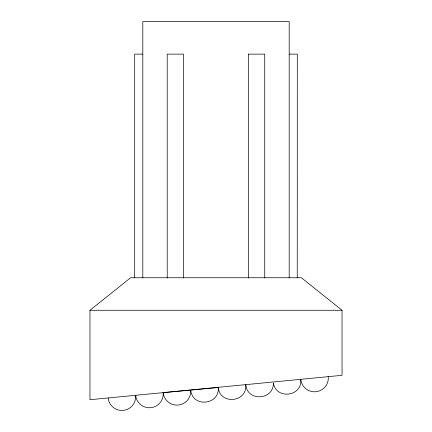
<?xml version="1.0" encoding="UTF-8"?>
<svg xmlns="http://www.w3.org/2000/svg" width="432" height="432" viewBox="0 0 432 432"><rect width="100%" height="100%" fill="white"/><g stroke="black" fill="none" stroke-linecap="round" stroke-linejoin="round"><path stroke-width="0.65" d="M218.23 387.304C220.077 404.627 193.255 408.046 190.787 390.755L190.561 393.568A13.824 13.824 0 0 1 163.166 392.634A13.824 13.824 0 0 1 151.632 407.608A13.824 13.824 0 0 1 135.94 397.078L135.767 395.285M245.781 384.637C247.558 402.322 220.072 405.265 218.225 387.52L163.166 392.634M89.964 310.268L130.621 277.744L301.379 277.744L342.036 310.268L342.036 375.322L89.964 399.713L89.964 310.268L342.036 310.268M142.814 54.124L134.687 54.124L134.687 277.949M248.546 54.124L264.735 54.124L264.735 277.949M289.186 54.124L297.302 54.124L297.248 277.949M245.781 385.155C247.849 402.073 273.91 399.919 273.37 382.952C275.951 400.064 302.805 396.533 300.667 379.323M328.163 376.666L328.331 378.594A13.824 13.824 0 0 1 301.023 380.97L300.877 379.307M135.551 395.307L135.664 397.791A13.824 13.824 0 0 1 108.281 399.065L108.232 397.948M289.186 277.949L289.186 21.6L142.814 21.6L142.814 277.949M248.578 54.124L248.578 277.949M183.476 277.949L183.476 54.124L167.211 54.124L167.211 277.949"/></g></svg>
